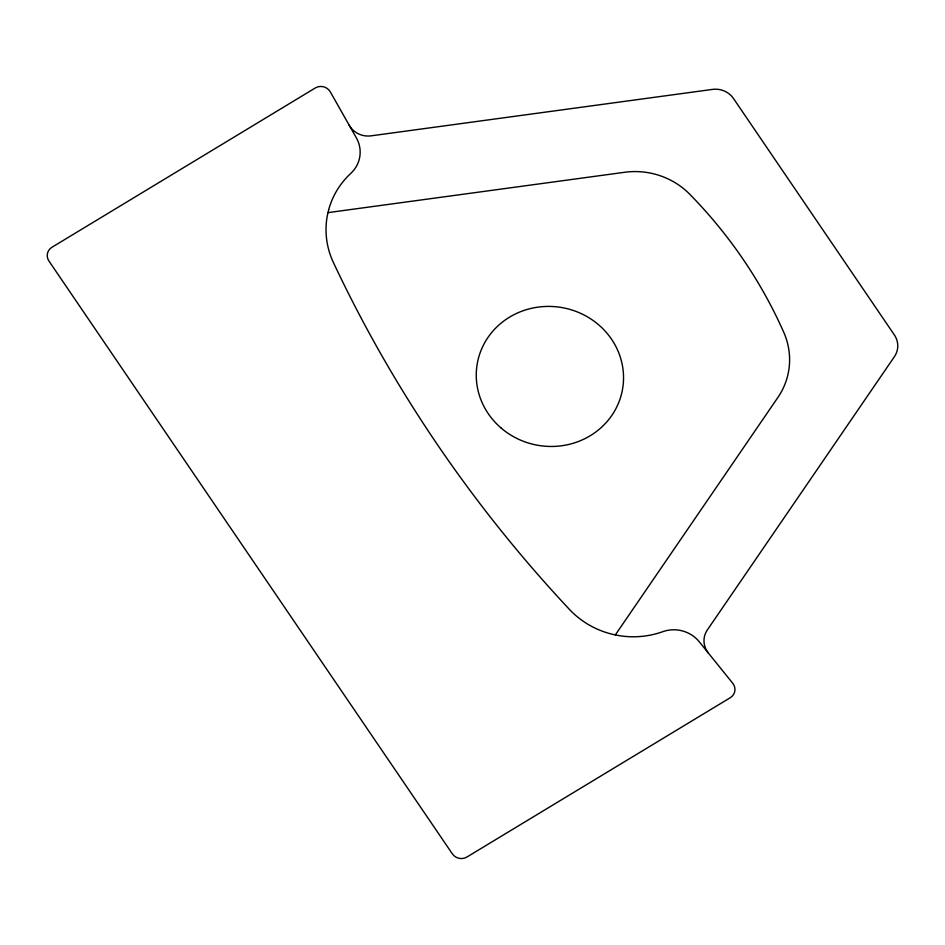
<?xml version="1.0" encoding="UTF-8"?>
<svg xmlns="http://www.w3.org/2000/svg" width="945" height="945" viewBox="0 0 945 945"><rect width="100%" height="100%" fill="white"/><g stroke="black" fill="none" stroke-linecap="round" stroke-linejoin="round"><path stroke-width="1.42" d="M615.349 634.898L777.9 397.432A73.757 69.906 10.1 0 0 784.019 332.912C761.257 281.279 728.961 234.171 689.437 193.914A73.757 69.906 10.1 0 0 624.68 172.273L327.998 212.625M708.407 653.101A21.073 19.975 10.1 0 1 707.321 629.984L894.431 356.655A21.073 19.975 10.1 0 0 894.017 334.424L733.828 99.012A21.073 19.975 10.1 0 0 712.565 89.397L371.066 135.844A21.073 19.975 10.1 0 1 349.225 125.272M328.683 209.696L327.466 214.905A84.294 79.888 10.1 0 0 333.254 262.214C393.167 389.694 473.421 506.981 569.729 609.726A84.294 79.888 10.1 0 0 612.927 634.402L618.455 635.524A84.294 79.888 10.1 0 0 662.764 631.685A31.61 29.956 10.1 0 1 699.288 641.809L732.753 683.282A10.537 9.982 10.1 0 1 730.213 697.753L466.936 857.02A10.537 9.982 10.1 0 1 452.371 853.878L48.951 261.044A10.537 9.982 10.1 0 1 51.987 247.247L315.276 87.98A10.537 9.982 10.1 0 1 330.277 91.83L356.324 137.793A31.61 29.956 10.1 0 1 350.843 173.325A84.294 79.888 10.1 0 0 328.683 209.696M500.826 427.778A73.757 69.906 10.1 0 0 621.987 392.01A73.757 69.906 10.1 0 0 526.873 309.523A73.757 69.906 10.1 0 0 500.826 427.778"/></g></svg>
